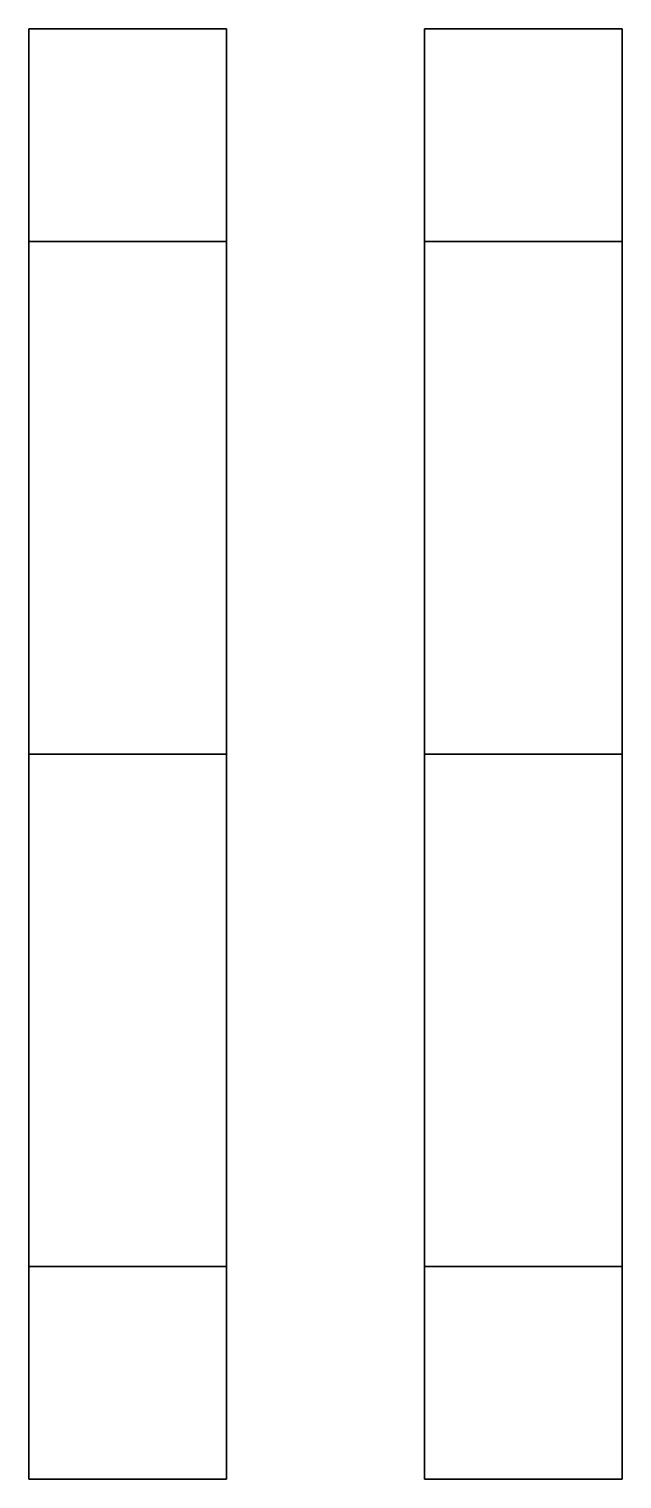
# Model space of a CAD drawing. Extents: x -0.89 to 0.86, y -1.49 to 1.08.
# Drawn here: x 0.68 to 0.86, y -1.49 to -1.05 of the extents above.
import ezdxf

# ---------------------------------------------------------------- set-up
doc = ezdxf.new("R2010")
doc.units = 0
doc.layers.add('WHEELS', color=2, linetype='CONTINUOUS')

msp = doc.modelspace()

# ---------------------------------------------------------------- linework, layer by layer
at = {"layer": 'WHEELS'}
for points in [[(0.74, -1.11444, 1.21556), (0.74, -1.05, 1.06), (0.68, -1.05, 1.06), (0.68, -1.11444, 1.21556)], [(0.74, -1.05, 1.06), (0.74, -1.11444, 0.90444), (0.68, -1.11444, 0.90444), (0.68, -1.05, 1.06)], [(0.68, -1.27, 1.28), (0.68, -1.11444, 1.21556), (0.68, -1.05, 1.06), (0.68, -1.42556, 1.21556)], [(0.68, -1.42556, 1.21556), (0.68, -1.05, 1.06), (0.68, -1.11444, 0.90444), (0.68, -1.49, 1.06)], [(0.74, -1.11444, 1.21556), (0.74, -1.49, 1.06), (0.74, -1.42556, 0.90444), (0.74, -1.05, 1.06)], [(0.74, -1.05, 1.06), (0.74, -1.42556, 0.90444), (0.74, -1.27, 0.84), (0.74, -1.11444, 0.90444)], [(0.8, -1.42556, 1.21556), (0.8, -1.05, 1.06), (0.8, -1.11444, 0.90444), (0.8, -1.49, 1.06)], [(0.8, -1.27, 1.28), (0.8, -1.11444, 1.21556), (0.8, -1.05, 1.06), (0.8, -1.42556, 1.21556)], [(0.86, -1.11444, 1.21556), (0.86, -1.05, 1.06), (0.8, -1.05, 1.06), (0.8, -1.11444, 1.21556)], [(0.86, -1.05, 1.06), (0.86, -1.11444, 0.90444), (0.8, -1.11444, 0.90444), (0.8, -1.05, 1.06)], [(0.86, -1.11444, 1.21556), (0.86, -1.49, 1.06), (0.86, -1.42556, 0.90444), (0.86, -1.05, 1.06)], [(0.86, -1.05, 1.06), (0.86, -1.42556, 0.90444), (0.86, -1.27, 0.84), (0.86, -1.11444, 0.90444)], [(0.74, -1.27, 1.28), (0.74, -1.11444, 1.21556), (0.68, -1.11444, 1.21556), (0.68, -1.27, 1.28)], [(0.74, -1.11444, 0.90444), (0.74, -1.27, 0.84), (0.68, -1.27, 0.84), (0.68, -1.11444, 0.90444)], [(0.68, -1.49, 1.06), (0.68, -1.11444, 0.90444), (0.68, -1.27, 0.84), (0.68, -1.42556, 0.90444)], [(0.74, -1.27, 1.28), (0.74, -1.42556, 1.21556), (0.74, -1.49, 1.06), (0.74, -1.11444, 1.21556)], [(0.8, -1.49, 1.06), (0.8, -1.11444, 0.90444), (0.8, -1.27, 0.84), (0.8, -1.42556, 0.90444)], [(0.86, -1.11444, 0.90444), (0.86, -1.27, 0.84), (0.8, -1.27, 0.84), (0.8, -1.11444, 0.90444)], [(0.86, -1.27, 1.28), (0.86, -1.11444, 1.21556), (0.8, -1.11444, 1.21556), (0.8, -1.27, 1.28)], [(0.86, -1.27, 1.28), (0.86, -1.42556, 1.21556), (0.86, -1.49, 1.06), (0.86, -1.11444, 1.21556)], [(0.74, -1.42556, 1.21556), (0.74, -1.27, 1.28), (0.68, -1.27, 1.28), (0.68, -1.42556, 1.21556)], [(0.74, -1.27, 0.84), (0.74, -1.42556, 0.90444), (0.68, -1.42556, 0.90444), (0.68, -1.27, 0.84)], [(0.86, -1.27, 0.84), (0.86, -1.42556, 0.90444), (0.8, -1.42556, 0.90444), (0.8, -1.27, 0.84)], [(0.86, -1.42556, 1.21556), (0.86, -1.27, 1.28), (0.8, -1.27, 1.28), (0.8, -1.42556, 1.21556)], [(0.74, -1.49, 1.06), (0.74, -1.42556, 1.21556), (0.68, -1.42556, 1.21556), (0.68, -1.49, 1.06)], [(0.74, -1.42556, 0.90444), (0.74, -1.49, 1.06), (0.68, -1.49, 1.06), (0.68, -1.42556, 0.90444)], [(0.86, -1.49, 1.06), (0.86, -1.42556, 1.21556), (0.8, -1.42556, 1.21556), (0.8, -1.49, 1.06)], [(0.86, -1.42556, 0.90444), (0.86, -1.49, 1.06), (0.8, -1.49, 1.06), (0.8, -1.42556, 0.90444)]]:
    msp.add_3dface(points, dxfattribs=at)

doc.saveas('drawing.dxf')
